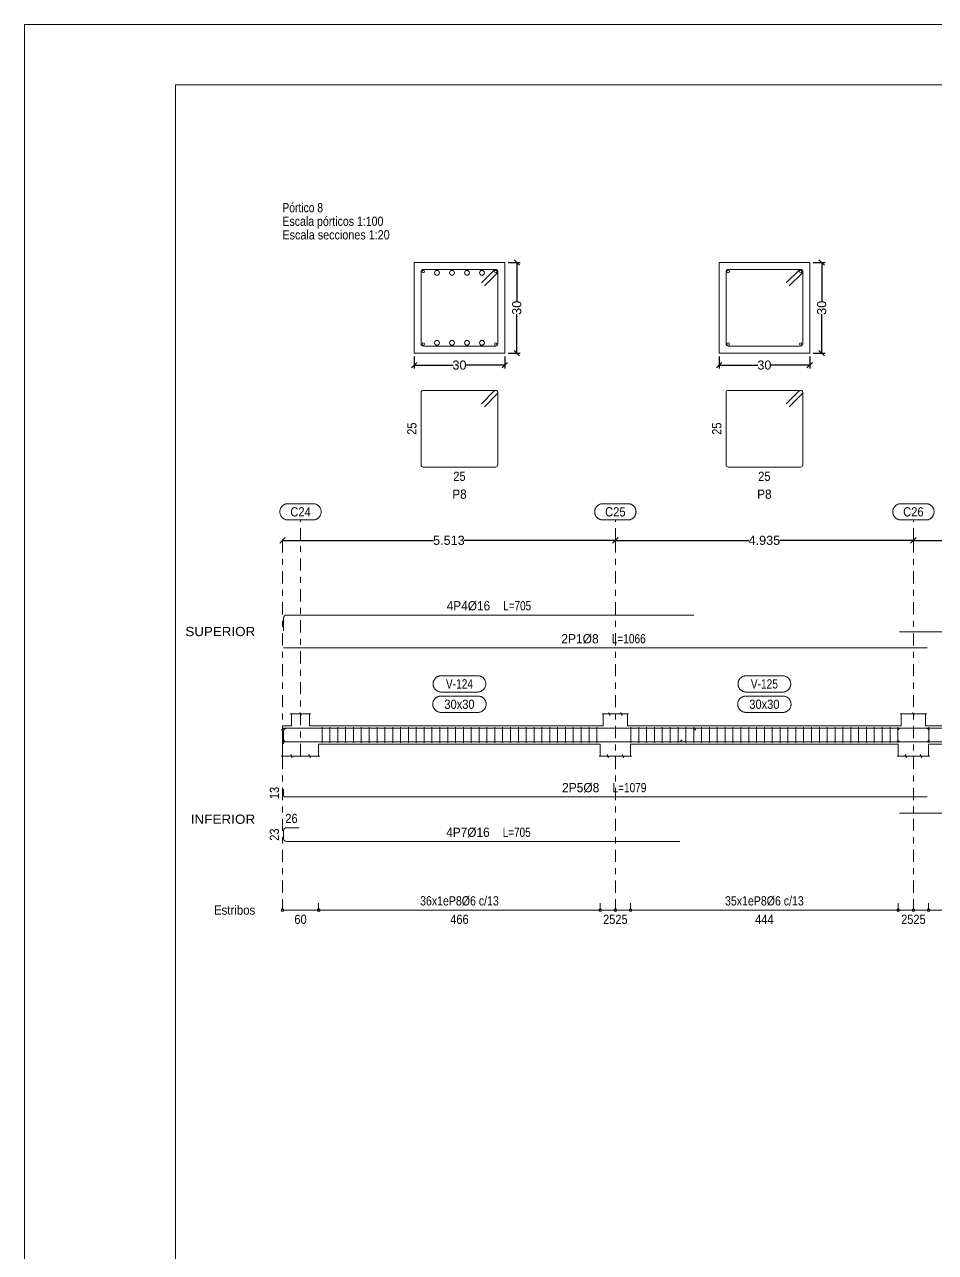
# Model space of a CAD drawing. Header units: millimetres. Extents: x 2 to 158, y -69 to 77.
# Drawn here: x 67.36 to 82.45, y -25.15 to -4.8 of the extents above; entities that cross this region are included whole.
import ezdxf
from ezdxf.enums import TextEntityAlignment as Align

# ---------------------------------------------------------------- set-up
doc = ezdxf.new("R2010")
doc.units = ezdxf.units.MM
doc.linetypes.add('CYPE_RAYAPUNTO', pattern=[0.4125, 0.2025, -0.105, 0, -0.105])
for name, color, linetype, lineweight in [('ALZ_ARM_LONG_ARM_TEXTOS', 3, 'Continuous', 9), ('ALZ_ARM_LONG_TXT_LONG', 3, 'Continuous', 9), ('ALZ_ARM_TRANS_TXT_EST', 3, 'Continuous', 9), ('ALZ_CONT_NUDOS', 122, 'Continuous', 9), ('ALZ_CONT_VIG_HORMIGON', 2, 'Continuous', 9), ('ALZ_COT_COT_ANCLAJES', 3, 'Continuous', 0), ('ALZ_COT_COT_EST', 3, 'Continuous', 0), ('ALZ_COT_COT_LIN_APOYOS', 2, 'CYPE_RAYAPUNTO', 0), ('ALZ_COT_LONGITUD_PROYECTADA', 122, 'Continuous', 0), ('ALZ_COT_TEXTOS_ESTRIBOS', 122, 'Continuous', 0), ('ALZ_REF_COT_LIN_AUX_COTA', 2, 'CYPE_RAYAPUNTO', 9), ('ALZ_REF_POSICIONES_ARMADURAS', 3, 'Continuous', 9), ('ALZ_REF_REF_ESCALA', 3, 'Continuous', 9), ('ALZ_REF_REF_NOMBRE', 3, 'Continuous', 9), ('ALZ_REF_REF_REFERENCIA', 3, 'Continuous', 9), ('ALZ_REF_REFERENCIA_PORTICO', 3, 'Continuous', 9), ('ALZ_REF_TEXTO_REF_NOMBRE', 3, 'Continuous', 9), ('ALZ_REF_TEXTO_REF_REFERENCIA', 3, 'Continuous', 9), ('ARM_LONGITUDINAL_Ø16', 212, 'Continuous', 9), ('ARM_LONGITUDINAL_Ø8', 32, 'Continuous', 9), ('ARM_TRANSVERSAL_Ø6', 151, 'Continuous', 9), ('RECUAD_LIMITES', 2, 'Continuous', 0), ('RECUAD_MARCO', 1, 'Continuous', 20), ('SEC_CONT_VIG_HORMIGON_SECCION', 2, 'Continuous', 9), ('SEC_COTAS_SEC_DIM_VIGA', 122, 'Continuous', 0), ('SEC_COTAS_TEXTOS_DESPIECE_ESTRIBADO', 122, 'Continuous', 0), ('SEC_REF_TXT_POSICIONES_ARM_ESTRIBOS', 1, 'Continuous', 9)]:
    doc.layers.add(name, color=color, linetype=linetype, lineweight=lineweight)
doc.styles.add('CYPETXT_0.225_romans', font='arial.ttf', dxfattribs={"height": 0.15})
doc.styles.add('CYPETXT_romans', font='arial.ttf', dxfattribs={"height": 0.2})
doc.dimstyles.new('cype_oblique', dxfattribs={"dimtxt": 0.18, "dimasz": 0.18, "dimexe": 0.05625, "dimexo": 0.05625, "dimgap": 0, "dimtad": 0, "dimdec": 4, "dimzin": 0, "dimdsep": 46, "dimtxsty": 'CYPETXT_0.225_romans', "dimblk": 'OBLIQUE', "dimtsz": 0.045, "dimcen": 0.09, "dimadec": 0, "dimazin": 0, "dimtfac": 1, "dimtdec": 4, "dimtofl": 0, "dimtmove": 2, "dimatfit": 3, "dimfxl": 1, "dimtolj": 1, "dimtzin": 0, "dimarcsym": 0})

# ---------------------------------------------------------------- blocks, each defined once
blk = doc.blocks.new('*D130')
at = {"layer": 'Defpoints', "color": 0, "transparency": 16777216}
for p in [(73.816, -10.248), (75.316, -10.248), (75.316, -10.447)]:
    blk.add_point(p, dxfattribs=at)
at = {"layer": 'SEC_COTAS_SEC_DIM_VIGA', "color": 0, "lineweight": -2, "transparency": 16777216}
for p, q in [((73.816, -10.304), (73.816, -10.503)), ((75.316, -10.304), (75.316, -10.503)), ((73.771, -10.492), (73.861, -10.402)), ((73.816, -10.447), (74.459, -10.447)), ((75.316, -10.447), (74.673, -10.447)), ((75.271, -10.492), (75.361, -10.402))]:
    blk.add_line(p, q, dxfattribs=at)
at = {"layer": 'SEC_COTAS_SEC_DIM_VIGA', "color": 0, "transparency": 16777216, "insert": (74.566, -10.447), "char_height": 0.15, "attachment_point": 5, "style": 'CYPETXT_0.225_romans'}
blk.add_mtext('\\A1;30', dxfattribs=at)
blk = doc.blocks.new('_OBLIQUE')
at = {"color": 0, "linetype": 'ByBlock', "lineweight": -2}
blk.add_line((-0.5, -0.5), (0.5, 0.5), dxfattribs=at)
blk = doc.blocks.new('*D131')
at = {"layer": 'Defpoints', "color": 0, "transparency": 16777216}
for p in [(75.316, -8.748), (75.515, -8.748), (75.316, -10.248)]:
    blk.add_point(p, dxfattribs=at)
at = {"layer": 'SEC_COTAS_SEC_DIM_VIGA', "color": 0, "lineweight": -2, "transparency": 16777216}
for p, q in [((75.372, -8.748), (75.572, -8.748)), ((75.56, -8.793), (75.47, -8.703)), ((75.515, -8.748), (75.515, -9.39)), ((75.515, -10.248), (75.515, -9.605)), ((75.372, -10.248), (75.572, -10.248)), ((75.56, -10.293), (75.47, -10.203))]:
    blk.add_line(p, q, dxfattribs=at)
at = {"layer": 'SEC_COTAS_SEC_DIM_VIGA', "color": 0, "transparency": 16777216, "insert": (75.515, -9.498), "char_height": 0.15, "attachment_point": 5, "rotation": 90, "style": 'CYPETXT_0.225_romans'}
blk.add_mtext('\\A1;30', dxfattribs=at)
blk = doc.blocks.new('*D132')
at = {"layer": 'Defpoints', "color": 0, "transparency": 16777216}
for p in [(78.865, -10.248), (80.365, -10.248), (80.365, -10.447)]:
    blk.add_point(p, dxfattribs=at)
at = {"layer": 'SEC_COTAS_SEC_DIM_VIGA', "color": 0, "lineweight": -2, "transparency": 16777216}
for p, q in [((78.865, -10.304), (78.865, -10.503)), ((80.365, -10.304), (80.365, -10.503)), ((78.82, -10.492), (78.91, -10.402)), ((78.865, -10.447), (79.508, -10.447)), ((80.365, -10.447), (79.722, -10.447)), ((80.32, -10.492), (80.41, -10.402))]:
    blk.add_line(p, q, dxfattribs=at)
at = {"layer": 'SEC_COTAS_SEC_DIM_VIGA', "color": 0, "transparency": 16777216, "insert": (79.615, -10.447), "char_height": 0.15, "attachment_point": 5, "style": 'CYPETXT_0.225_romans'}
blk.add_mtext('\\A1;30', dxfattribs=at)
blk = doc.blocks.new('*D133')
at = {"layer": 'Defpoints', "color": 0, "transparency": 16777216}
for p in [(80.365, -8.748), (80.564, -8.748), (80.365, -10.248)]:
    blk.add_point(p, dxfattribs=at)
at = {"layer": 'SEC_COTAS_SEC_DIM_VIGA', "color": 0, "lineweight": -2, "transparency": 16777216}
for p, q in [((80.421, -8.748), (80.621, -8.748)), ((80.609, -8.793), (80.519, -8.703)), ((80.564, -8.748), (80.564, -9.39)), ((80.564, -10.248), (80.564, -9.605)), ((80.421, -10.248), (80.621, -10.248)), ((80.609, -10.293), (80.519, -10.203))]:
    blk.add_line(p, q, dxfattribs=at)
at = {"layer": 'SEC_COTAS_SEC_DIM_VIGA', "color": 0, "transparency": 16777216, "insert": (80.564, -9.498), "char_height": 0.15, "attachment_point": 5, "rotation": 90, "style": 'CYPETXT_0.225_romans'}
blk.add_mtext('\\A1;30', dxfattribs=at)
blk = doc.blocks.new('*D146')
at = {"layer": 'ALZ_COT_LONGITUD_PROYECTADA', "color": 0, "lineweight": -2, "transparency": 16777216}
for p, q in [((71.589, -13.396), (71.679, -13.306)), ((71.634, -13.351), (74.138, -13.351)), ((77.147, -13.351), (74.644, -13.351)), ((77.102, -13.396), (77.192, -13.306))]:
    blk.add_line(p, q, dxfattribs=at)
at = {"layer": 'Defpoints', "color": 0, "transparency": 16777216}
for p in [(71.634, -13.351), (71.634, -13.351), (77.147, -13.351)]:
    blk.add_point(p, dxfattribs=at)
at = {"layer": 'ALZ_COT_LONGITUD_PROYECTADA', "color": 0, "transparency": 16777216, "insert": (74.391, -13.351), "char_height": 0.15, "attachment_point": 5, "style": 'CYPETXT_0.225_romans'}
blk.add_mtext('\\A1;5.513', dxfattribs=at)
blk = doc.blocks.new('*D147')
at = {"layer": 'ALZ_COT_LONGITUD_PROYECTADA', "color": 0, "lineweight": -2, "transparency": 16777216}
for p, q in [((77.102, -13.396), (77.192, -13.306)), ((77.147, -13.351), (79.358, -13.351)), ((82.082, -13.351), (79.872, -13.351)), ((82.037, -13.396), (82.127, -13.306))]:
    blk.add_line(p, q, dxfattribs=at)
at = {"layer": 'Defpoints', "color": 0, "transparency": 16777216}
for p in [(77.147, -13.351), (77.147, -13.351), (82.082, -13.351)]:
    blk.add_point(p, dxfattribs=at)
at = {"layer": 'ALZ_COT_LONGITUD_PROYECTADA', "color": 0, "transparency": 16777216, "insert": (79.615, -13.351), "char_height": 0.15, "attachment_point": 5, "style": 'CYPETXT_0.225_romans'}
blk.add_mtext('\\A1;4.935', dxfattribs=at)
blk = doc.blocks.new('*D148')
at = {"layer": 'ALZ_COT_LONGITUD_PROYECTADA', "color": 0, "lineweight": -2, "transparency": 16777216}
for p, q in [((82.037, -13.396), (82.127, -13.306)), ((82.082, -13.351), (84.293, -13.351)), ((87.017, -13.351), (84.807, -13.351)), ((86.972, -13.396), (87.062, -13.306))]:
    blk.add_line(p, q, dxfattribs=at)
at = {"layer": 'Defpoints', "color": 0, "transparency": 16777216}
for p in [(82.082, -13.351), (82.082, -13.351), (87.017, -13.351)]:
    blk.add_point(p, dxfattribs=at)
at = {"layer": 'ALZ_COT_LONGITUD_PROYECTADA', "color": 0, "transparency": 16777216, "insert": (84.55, -13.351), "char_height": 0.15, "attachment_point": 5, "style": 'CYPETXT_0.225_romans'}
blk.add_mtext('\\A1;4.935', dxfattribs=at)

msp = doc.modelspace()

# ---------------------------------------------------------------- linework, layer by layer
at = {"layer": 'ALZ_CONT_NUDOS'}
for p, q in [((71.78444, -16.42611), (71.78444, -16.22611)), ((72.08444, -16.42611), (72.08444, -16.22611)), ((76.94748, -16.42611), (76.94748, -16.22611)), ((77.34748, -16.42611), (77.34748, -16.22611)), ((81.88248, -16.42611), (81.88248, -16.22611)), ((82.28248, -16.42611), (82.28248, -16.22611)), ((71.63444, -16.42611), (71.78444, -16.42611)), ((72.23444, -16.42611), (72.08444, -16.42611)), ((76.89748, -16.42611), (76.94748, -16.42611)), ((77.39748, -16.42611), (77.34748, -16.42611)), ((81.83248, -16.42611), (81.88248, -16.42611)), ((82.33248, -16.42611), (82.28248, -16.42611)), ((71.63444, -16.72611), (71.63444, -16.92611)), ((72.23444, -16.72611), (72.23444, -16.92611)), ((76.89748, -16.72611), (76.89748, -16.92611)), ((77.39748, -16.72611), (77.39748, -16.92611)), ((81.83248, -16.72611), (81.83248, -16.92611)), ((82.33248, -16.72611), (82.33248, -16.92611))]:
    msp.add_line(p, q, dxfattribs=at)
for points in [[(71.76444, -16.22611), (71.91944, -16.22611), (71.92694, -16.20111), (71.94194, -16.25111), (71.94944, -16.22611), (72.10444, -16.22611)], [(76.92748, -16.22611), (77.03248, -16.22611), (77.03998, -16.20111), (77.05498, -16.25111), (77.06248, -16.22611), (77.16748, -16.22611)], [(77.12748, -16.22611), (77.23248, -16.22611), (77.23998, -16.20111), (77.25498, -16.25111), (77.26248, -16.22611), (77.36748, -16.22611)], [(81.86248, -16.22611), (82.06748, -16.22611), (82.07498, -16.20111), (82.08998, -16.25111), (82.09748, -16.22611), (82.30248, -16.22611)], [(71.63444, -16.42611), (71.63444, -16.72611)], [(71.61444, -16.92611), (71.76944, -16.92611), (71.77694, -16.90111), (71.79194, -16.95111), (71.79944, -16.92611), (71.95444, -16.92611)], [(71.91444, -16.92611), (72.06944, -16.92611), (72.07694, -16.90111), (72.09194, -16.95111), (72.09944, -16.92611), (72.25444, -16.92611)], [(76.87748, -16.92611), (77.00748, -16.92611), (77.01498, -16.90111), (77.02998, -16.95111), (77.03748, -16.92611), (77.16748, -16.92611)], [(77.12748, -16.92611), (77.25748, -16.92611), (77.26498, -16.90111), (77.27998, -16.95111), (77.28748, -16.92611), (77.41748, -16.92611)], [(81.81248, -16.92611), (81.94248, -16.92611), (81.94998, -16.90111), (81.96498, -16.95111), (81.97248, -16.92611), (82.10248, -16.92611)], [(82.06248, -16.92611), (82.19248, -16.92611), (82.19998, -16.90111), (82.21498, -16.95111), (82.22248, -16.92611), (82.35248, -16.92611)]]:
    msp.add_lwpolyline(points, dxfattribs=at)
at = {"layer": 'ALZ_CONT_VIG_HORMIGON'}
for p, q in [((72.23444, -16.42611), (76.89748, -16.42611)), ((77.39748, -16.42611), (81.83248, -16.42611)), ((82.33248, -16.42611), (86.76748, -16.42611)), ((72.23444, -16.72611), (76.89748, -16.72611)), ((77.39748, -16.72611), (81.83248, -16.72611)), ((82.33248, -16.72611), (86.76748, -16.72611))]:
    msp.add_line(p, q, dxfattribs=at)
at = {"layer": 'ALZ_COT_COT_EST'}
for p, q in [((71.63444, -19.47642), (71.63444, -19.36392)), ((72.23444, -19.47642), (72.23444, -19.36392)), ((76.89748, -19.47642), (76.89748, -19.36392)), ((77.14748, -19.47642), (77.14748, -19.36392)), ((77.39748, -19.47642), (77.39748, -19.36392)), ((81.83248, -19.47642), (81.83248, -19.36392)), ((82.08248, -19.47642), (82.08248, -19.36392)), ((82.33248, -19.47642), (82.33248, -19.36392))]:
    msp.add_line(p, q, dxfattribs=at)
for points in [[(71.63444, -19.47642), (72.23444, -19.47642), (72.23444, -19.36392)], [(72.23444, -19.47642), (76.89748, -19.47642), (76.89748, -19.36392)], [(76.89748, -19.47642), (77.14748, -19.47642), (77.14748, -19.36392)], [(77.14748, -19.47642), (77.39748, -19.47642), (77.39748, -19.36392)], [(77.39748, -19.47642), (81.83248, -19.47642), (81.83248, -19.36392)], [(81.83248, -19.47642), (82.08248, -19.47642), (82.08248, -19.36392)], [(82.08248, -19.47642), (82.33248, -19.47642), (82.33248, -19.36392)], [(82.33248, -19.47642), (86.76748, -19.47642), (86.76748, -19.36392)]]:
    msp.add_lwpolyline(points, dxfattribs=at)
for centre in [(71.63444, -19.47642), (72.23444, -19.47642), (72.23444, -19.47642), (76.89748, -19.47642), (76.89748, -19.47642), (77.14748, -19.47642), (77.14748, -19.47642), (77.39748, -19.47642), (77.39748, -19.47642), (81.83248, -19.47642), (81.83248, -19.47642), (82.08248, -19.47642), (82.08248, -19.47642), (82.33248, -19.47642), (82.33248, -19.47642)]:
    msp.add_circle(centre, 0.0225, dxfattribs=at)
at = {"layer": 'ALZ_COT_COT_LIN_APOYOS'}
for p, q in [((71.63444, -13.35053), (71.63444, -19.47642)), ((77.14748, -13.35053), (77.14748, -19.47642)), ((82.08248, -13.35053), (82.08248, -19.47642))]:
    msp.add_line(p, q, dxfattribs=at)
at = {"layer": 'ALZ_REF_COT_LIN_AUX_COTA'}
for p, q in [((71.93444, -13.35053), (71.93444, -13.01303)), ((77.14748, -13.35053), (77.14748, -13.01303)), ((82.08248, -13.35053), (82.08248, -13.01303)), ((71.93444, -16.92611), (71.93444, -13.35053))]:
    msp.add_line(p, q, dxfattribs=at)
at = {"layer": 'ALZ_REF_REF_NOMBRE'}
for points in [[(74.86746, -15.59361), (74.87648, -15.59391), (74.88545, -15.59481), (74.89435, -15.59631), (74.90313, -15.5984), (74.91174, -15.60108), (74.92016, -15.60432), (74.92835, -15.60812), (74.93626, -15.61245), (74.94386, -15.61731), (74.95113, -15.62266), (74.95802, -15.62848), (74.9645, -15.63476), (74.97055, -15.64145), (74.97614, -15.64853), (74.98125, -15.65597), (74.98585, -15.66373), (74.98992, -15.67178), (74.99344, -15.68009), (74.9964, -15.68861), (74.99878, -15.69731), (75.00058, -15.70615), (75.00178, -15.71509), (75.00238, -15.7241), (75.00238, -15.73312), (75.00178, -15.74212), (75.00058, -15.75106), (74.99878, -15.7599), (74.9964, -15.7686), (74.99344, -15.77713), (74.98992, -15.78543), (74.98585, -15.79349), (74.98125, -15.80125), (74.97614, -15.80869), (74.97055, -15.81577), (74.9645, -15.82246), (74.95802, -15.82873), (74.95113, -15.83456), (74.94386, -15.83991), (74.93626, -15.84476), (74.92835, -15.8491), (74.92016, -15.8529), (74.91174, -15.85614), (74.90313, -15.85881), (74.89435, -15.8609), (74.88545, -15.8624), (74.87648, -15.86331), (74.86746, -15.86361), (74.26446, -15.86361), (74.25544, -15.86331), (74.24647, -15.8624), (74.23757, -15.8609), (74.22879, -15.85881), (74.22018, -15.85614), (74.21176, -15.8529), (74.20357, -15.8491), (74.19566, -15.84476), (74.18806, -15.83991), (74.18079, -15.83456), (74.1739, -15.82873), (74.16742, -15.82246), (74.16137, -15.81577), (74.15578, -15.80869), (74.15067, -15.80125), (74.14607, -15.79349), (74.142, -15.78543), (74.13848, -15.77713), (74.13552, -15.7686), (74.13314, -15.7599), (74.13134, -15.75106), (74.13014, -15.74212), (74.12954, -15.73312), (74.12954, -15.7241), (74.13014, -15.71509), (74.13134, -15.70615), (74.13314, -15.69731), (74.13552, -15.68861), (74.13848, -15.68009), (74.142, -15.67178), (74.14607, -15.66373), (74.15067, -15.65597), (74.15578, -15.64853), (74.16137, -15.64145), (74.16742, -15.63476), (74.1739, -15.62848), (74.18079, -15.62266), (74.18806, -15.61731), (74.19566, -15.61245), (74.20357, -15.60812), (74.21176, -15.60432), (74.22018, -15.60108), (74.22879, -15.5984), (74.23757, -15.59631), (74.24647, -15.59481), (74.25544, -15.59391), (74.26446, -15.59361), (74.86746, -15.59361)], [(79.91648, -15.59361), (79.9255, -15.59391), (79.93447, -15.59481), (79.94337, -15.59631), (79.95215, -15.5984), (79.96076, -15.60108), (79.96918, -15.60432), (79.97737, -15.60812), (79.98528, -15.61245), (79.99288, -15.61731), (80.00014, -15.62266), (80.00703, -15.62848), (80.01352, -15.63476), (80.01957, -15.64145), (80.02516, -15.64853), (80.03027, -15.65597), (80.03487, -15.66373), (80.03894, -15.67178), (80.04246, -15.68009), (80.04542, -15.68861), (80.0478, -15.69731), (80.0496, -15.70615), (80.0508, -15.71509), (80.0514, -15.7241), (80.0514, -15.73312), (80.0508, -15.74212), (80.0496, -15.75106), (80.0478, -15.7599), (80.04542, -15.7686), (80.04246, -15.77713), (80.03894, -15.78543), (80.03487, -15.79349), (80.03027, -15.80125), (80.02516, -15.80869), (80.01957, -15.81577), (80.01352, -15.82246), (80.00703, -15.82873), (80.00014, -15.83456), (79.99288, -15.83991), (79.98528, -15.84476), (79.97737, -15.8491), (79.96918, -15.8529), (79.96076, -15.85614), (79.95215, -15.85881), (79.94337, -15.8609), (79.93447, -15.8624), (79.9255, -15.86331), (79.91648, -15.86361), (79.31348, -15.86361), (79.30446, -15.86331), (79.29548, -15.8624), (79.28659, -15.8609), (79.27781, -15.85881), (79.2692, -15.85614), (79.26078, -15.8529), (79.25259, -15.8491), (79.24468, -15.84476), (79.23708, -15.83991), (79.22981, -15.83456), (79.22292, -15.82873), (79.21644, -15.82246), (79.21039, -15.81577), (79.20479, -15.80869), (79.19969, -15.80125), (79.19509, -15.79349), (79.19102, -15.78543), (79.1875, -15.77713), (79.18454, -15.7686), (79.18216, -15.7599), (79.18036, -15.75106), (79.17916, -15.74212), (79.17855, -15.73312), (79.17855, -15.7241), (79.17916, -15.71509), (79.18036, -15.70615), (79.18216, -15.69731), (79.18454, -15.68861), (79.1875, -15.68009), (79.19102, -15.67178), (79.19509, -15.66373), (79.19969, -15.65597), (79.20479, -15.64853), (79.21039, -15.64145), (79.21644, -15.63476), (79.22292, -15.62848), (79.22981, -15.62266), (79.23708, -15.61731), (79.24468, -15.61245), (79.25259, -15.60812), (79.26078, -15.60432), (79.2692, -15.60108), (79.27781, -15.5984), (79.28659, -15.59631), (79.29548, -15.59481), (79.30446, -15.59391), (79.31348, -15.59361), (79.91648, -15.59361)], [(74.87308, -15.93111), (74.8821, -15.93141), (74.89108, -15.93231), (74.89998, -15.93381), (74.90875, -15.9359), (74.91737, -15.93858), (74.92579, -15.94182), (74.93397, -15.94562), (74.94188, -15.94995), (74.94949, -15.95481), (74.95675, -15.96016), (74.96364, -15.96598), (74.97013, -15.97226), (74.97618, -15.97895), (74.98177, -15.98603), (74.98688, -15.99347), (74.99147, -16.00123), (74.99554, -16.00928), (74.99906, -16.01759), (75.00202, -16.02611), (75.00441, -16.03481), (75.0062, -16.04365), (75.00741, -16.05259), (75.00801, -16.0616), (75.00801, -16.07062), (75.00741, -16.07962), (75.0062, -16.08856), (75.00441, -16.0974), (75.00202, -16.1061), (74.99906, -16.11463), (74.99554, -16.12293), (74.99147, -16.13099), (74.98688, -16.13875), (74.98177, -16.14619), (74.97618, -16.15327), (74.97013, -16.15996), (74.96364, -16.16623), (74.95675, -16.17206), (74.94949, -16.17741), (74.94188, -16.18226), (74.93397, -16.1866), (74.92579, -16.1904), (74.91737, -16.19364), (74.90875, -16.19631), (74.89998, -16.1984), (74.89108, -16.1999), (74.8821, -16.20081), (74.87308, -16.20111), (74.25883, -16.20111), (74.24982, -16.20081), (74.24084, -16.1999), (74.23194, -16.1984), (74.22317, -16.19631), (74.21455, -16.19364), (74.20613, -16.1904), (74.19795, -16.1866), (74.19004, -16.18226), (74.18243, -16.17741), (74.17517, -16.17206), (74.16828, -16.16623), (74.16179, -16.15996), (74.15574, -16.15327), (74.15015, -16.14619), (74.14504, -16.13875), (74.14045, -16.13099), (74.13638, -16.12293), (74.13286, -16.11463), (74.1299, -16.1061), (74.12751, -16.0974), (74.12572, -16.08856), (74.12451, -16.07962), (74.12391, -16.07062), (74.12391, -16.0616), (74.12451, -16.05259), (74.12572, -16.04365), (74.12751, -16.03481), (74.1299, -16.02611), (74.13286, -16.01759), (74.13638, -16.00928), (74.14045, -16.00123), (74.14504, -15.99347), (74.15015, -15.98603), (74.15574, -15.97895), (74.16179, -15.97226), (74.16828, -15.96598), (74.17517, -15.96016), (74.18243, -15.95481), (74.19004, -15.94995), (74.19795, -15.94562), (74.20613, -15.94182), (74.21455, -15.93858), (74.22317, -15.9359), (74.23194, -15.93381), (74.24084, -15.93231), (74.24982, -15.93141), (74.25883, -15.93111), (74.87308, -15.93111)], [(79.9221, -15.93111), (79.93112, -15.93141), (79.9401, -15.93231), (79.94899, -15.93381), (79.95777, -15.9359), (79.96639, -15.93858), (79.97481, -15.94182), (79.98299, -15.94562), (79.9909, -15.94995), (79.99851, -15.95481), (80.00577, -15.96016), (80.01266, -15.96598), (80.01914, -15.97226), (80.0252, -15.97895), (80.03079, -15.98603), (80.03589, -15.99347), (80.04049, -16.00123), (80.04456, -16.00928), (80.04808, -16.01759), (80.05104, -16.02611), (80.05343, -16.03481), (80.05522, -16.04365), (80.05643, -16.05259), (80.05703, -16.0616), (80.05703, -16.07062), (80.05643, -16.07962), (80.05522, -16.08856), (80.05343, -16.0974), (80.05104, -16.1061), (80.04808, -16.11463), (80.04456, -16.12293), (80.04049, -16.13099), (80.03589, -16.13875), (80.03079, -16.14619), (80.0252, -16.15327), (80.01914, -16.15996), (80.01266, -16.16623), (80.00577, -16.17206), (79.99851, -16.17741), (79.9909, -16.18226), (79.98299, -16.1866), (79.97481, -16.1904), (79.96639, -16.19364), (79.95777, -16.19631), (79.94899, -16.1984), (79.9401, -16.1999), (79.93112, -16.20081), (79.9221, -16.20111), (79.30785, -16.20111), (79.29884, -16.20081), (79.28986, -16.1999), (79.28096, -16.1984), (79.27219, -16.19631), (79.26357, -16.19364), (79.25515, -16.1904), (79.24697, -16.1866), (79.23906, -16.18226), (79.23145, -16.17741), (79.22419, -16.17206), (79.2173, -16.16623), (79.21081, -16.15996), (79.20476, -16.15327), (79.19917, -16.14619), (79.19406, -16.13875), (79.18947, -16.13099), (79.1854, -16.12293), (79.18187, -16.11463), (79.17891, -16.1061), (79.17653, -16.0974), (79.17473, -16.08856), (79.17353, -16.07962), (79.17293, -16.07062), (79.17293, -16.0616), (79.17353, -16.05259), (79.17473, -16.04365), (79.17653, -16.03481), (79.17891, -16.02611), (79.18187, -16.01759), (79.1854, -16.00928), (79.18947, -16.00123), (79.19406, -15.99347), (79.19917, -15.98603), (79.20476, -15.97895), (79.21081, -15.97226), (79.2173, -15.96598), (79.22419, -15.96016), (79.23145, -15.95481), (79.23906, -15.94995), (79.24697, -15.94562), (79.25515, -15.94182), (79.26357, -15.93858), (79.27219, -15.9359), (79.28096, -15.93381), (79.28986, -15.93231), (79.29884, -15.93141), (79.30785, -15.93111), (79.9221, -15.93111)]]:
    msp.add_lwpolyline(points, close=True, dxfattribs=at)
at = {"layer": 'ALZ_REF_REF_REFERENCIA'}
for points in [[(72.14144, -12.74303), (72.15046, -12.74333), (72.15943, -12.74424), (72.16833, -12.74574), (72.17711, -12.74783), (72.18572, -12.7505), (72.19414, -12.75374), (72.20233, -12.75754), (72.21024, -12.76188), (72.21784, -12.76673), (72.22511, -12.77208), (72.232, -12.77791), (72.23848, -12.78418), (72.24453, -12.79087), (72.25013, -12.79795), (72.25523, -12.80539), (72.25983, -12.81315), (72.2639, -12.8212), (72.26742, -12.82951), (72.27038, -12.83803), (72.27276, -12.84674), (72.27456, -12.85558), (72.27576, -12.86452), (72.27637, -12.87352), (72.27637, -12.88254), (72.27576, -12.89154), (72.27456, -12.90049), (72.27276, -12.90933), (72.27038, -12.91803), (72.26742, -12.92655), (72.2639, -12.93486), (72.25983, -12.94291), (72.25523, -12.95067), (72.25013, -12.95811), (72.24453, -12.96519), (72.23848, -12.97188), (72.232, -12.97815), (72.22511, -12.98398), (72.21784, -12.98933), (72.21024, -12.99419), (72.20233, -12.99852), (72.19414, -13.00232), (72.18572, -13.00556), (72.17711, -13.00823), (72.16833, -13.01033), (72.15943, -13.01183), (72.15046, -13.01273), (72.14144, -13.01303), (71.72744, -13.01303), (71.71842, -13.01273), (71.70945, -13.01183), (71.70055, -13.01033), (71.69177, -13.00823), (71.68316, -13.00556), (71.67474, -13.00232), (71.66655, -12.99852), (71.65864, -12.99419), (71.65104, -12.98933), (71.64377, -12.98398), (71.63689, -12.97815), (71.6304, -12.97188), (71.62435, -12.96519), (71.61876, -12.95811), (71.61365, -12.95067), (71.60905, -12.94291), (71.60498, -12.93486), (71.60146, -12.92655), (71.5985, -12.91803), (71.59612, -12.90933), (71.59432, -12.90049), (71.59312, -12.89154), (71.59252, -12.88254), (71.59252, -12.87352), (71.59312, -12.86452), (71.59432, -12.85558), (71.59612, -12.84674), (71.5985, -12.83803), (71.60146, -12.82951), (71.60498, -12.8212), (71.60905, -12.81315), (71.61365, -12.80539), (71.61876, -12.79795), (71.62435, -12.79087), (71.6304, -12.78418), (71.63689, -12.77791), (71.64377, -12.77208), (71.65104, -12.76673), (71.65864, -12.76188), (71.66655, -12.75754), (71.67474, -12.75374), (71.68316, -12.7505), (71.69177, -12.74783), (71.70055, -12.74574), (71.70945, -12.74424), (71.71842, -12.74333), (71.72744, -12.74303), (72.14144, -12.74303)], [(77.35448, -12.74303), (77.3635, -12.74333), (77.37247, -12.74424), (77.38137, -12.74574), (77.39015, -12.74783), (77.39876, -12.7505), (77.40718, -12.75374), (77.41537, -12.75754), (77.42328, -12.76188), (77.43088, -12.76673), (77.43814, -12.77208), (77.44503, -12.77791), (77.45152, -12.78418), (77.45757, -12.79087), (77.46316, -12.79795), (77.46827, -12.80539), (77.47287, -12.81315), (77.47694, -12.8212), (77.48046, -12.82951), (77.48342, -12.83803), (77.4858, -12.84674), (77.4876, -12.85558), (77.4888, -12.86452), (77.4894, -12.87352), (77.4894, -12.88254), (77.4888, -12.89154), (77.4876, -12.90049), (77.4858, -12.90933), (77.48342, -12.91803), (77.48046, -12.92655), (77.47694, -12.93486), (77.47287, -12.94291), (77.46827, -12.95067), (77.46316, -12.95811), (77.45757, -12.96519), (77.45152, -12.97188), (77.44503, -12.97815), (77.43814, -12.98398), (77.43088, -12.98933), (77.42328, -12.99419), (77.41537, -12.99852), (77.40718, -13.00232), (77.39876, -13.00556), (77.39015, -13.00823), (77.38137, -13.01033), (77.37247, -13.01183), (77.3635, -13.01273), (77.35448, -13.01303), (76.94048, -13.01303), (76.93146, -13.01273), (76.92248, -13.01183), (76.91359, -13.01033), (76.90481, -13.00823), (76.8962, -13.00556), (76.88778, -13.00232), (76.87959, -12.99852), (76.87168, -12.99419), (76.86408, -12.98933), (76.85681, -12.98398), (76.84992, -12.97815), (76.84344, -12.97188), (76.83739, -12.96519), (76.83179, -12.95811), (76.82669, -12.95067), (76.82209, -12.94291), (76.81802, -12.93486), (76.8145, -12.92655), (76.81154, -12.91803), (76.80916, -12.90933), (76.80736, -12.90049), (76.80616, -12.89154), (76.80555, -12.88254), (76.80555, -12.87352), (76.80616, -12.86452), (76.80736, -12.85558), (76.80916, -12.84674), (76.81154, -12.83803), (76.8145, -12.82951), (76.81802, -12.8212), (76.82209, -12.81315), (76.82669, -12.80539), (76.83179, -12.79795), (76.83739, -12.79087), (76.84344, -12.78418), (76.84992, -12.77791), (76.85681, -12.77208), (76.86408, -12.76673), (76.87168, -12.76188), (76.87959, -12.75754), (76.88778, -12.75374), (76.8962, -12.7505), (76.90481, -12.74783), (76.91359, -12.74574), (76.92248, -12.74424), (76.93146, -12.74333), (76.94048, -12.74303), (77.35448, -12.74303)], [(82.28948, -12.74303), (82.2985, -12.74333), (82.30747, -12.74424), (82.31637, -12.74574), (82.32515, -12.74783), (82.33376, -12.7505), (82.34218, -12.75374), (82.35037, -12.75754), (82.35828, -12.76188), (82.36588, -12.76673), (82.37314, -12.77208), (82.38003, -12.77791), (82.38652, -12.78418), (82.39257, -12.79087), (82.39816, -12.79795), (82.40327, -12.80539), (82.40787, -12.81315), (82.41194, -12.8212), (82.41546, -12.82951), (82.41842, -12.83803), (82.4208, -12.84674), (82.4226, -12.85558), (82.4238, -12.86452), (82.4244, -12.87352), (82.4244, -12.88254), (82.4238, -12.89154), (82.4226, -12.90049), (82.4208, -12.90933), (82.41842, -12.91803), (82.41546, -12.92655), (82.41194, -12.93486), (82.40787, -12.94291), (82.40327, -12.95067), (82.39816, -12.95811), (82.39257, -12.96519), (82.38652, -12.97188), (82.38003, -12.97815), (82.37314, -12.98398), (82.36588, -12.98933), (82.35828, -12.99419), (82.35037, -12.99852), (82.34218, -13.00232), (82.33376, -13.00556), (82.32515, -13.00823), (82.31637, -13.01033), (82.30747, -13.01183), (82.2985, -13.01273), (82.28948, -13.01303), (81.87548, -13.01303), (81.86646, -13.01273), (81.85748, -13.01183), (81.84859, -13.01033), (81.83981, -13.00823), (81.8312, -13.00556), (81.82278, -13.00232), (81.81459, -12.99852), (81.80668, -12.99419), (81.79908, -12.98933), (81.79181, -12.98398), (81.78492, -12.97815), (81.77844, -12.97188), (81.77239, -12.96519), (81.76679, -12.95811), (81.76169, -12.95067), (81.75709, -12.94291), (81.75302, -12.93486), (81.7495, -12.92655), (81.74654, -12.91803), (81.74416, -12.90933), (81.74236, -12.90049), (81.74116, -12.89154), (81.74055, -12.88254), (81.74055, -12.87352), (81.74116, -12.86452), (81.74236, -12.85558), (81.74416, -12.84674), (81.74654, -12.83803), (81.7495, -12.82951), (81.75302, -12.8212), (81.75709, -12.81315), (81.76169, -12.80539), (81.76679, -12.79795), (81.77239, -12.79087), (81.77844, -12.78418), (81.78492, -12.77791), (81.79181, -12.77208), (81.79908, -12.76673), (81.80668, -12.76188), (81.81459, -12.75754), (81.82278, -12.75374), (81.8312, -12.7505), (81.83981, -12.74783), (81.84859, -12.74574), (81.85748, -12.74424), (81.86646, -12.74333), (81.87548, -12.74303), (82.28948, -12.74303)]]:
    msp.add_lwpolyline(points, close=True, dxfattribs=at)
at = {"layer": 'ARM_LONGITUDINAL_Ø16'}
for p, q in [((78.44444, -16.46211), (78.48112, -16.49608)), ((78.21644, -16.69011), (78.25305, -16.65605))]:
    msp.add_line(p, q, dxfattribs=at)
for points in [[(71.65444, -14.84803), (71.65444, -14.63603), (71.65809, -14.61766), (71.6685, -14.60209), (71.68407, -14.59168), (71.70244, -14.58803), (78.44444, -14.58803)], [(71.65444, -16.72211), (71.65444, -16.51011), (71.65809, -16.49174), (71.6685, -16.47617), (71.68407, -16.46576), (71.70244, -16.46211), (78.44444, -16.46211)], [(71.91444, -16.46211), (71.70244, -16.46211), (71.68407, -16.46576), (71.6685, -16.47617), (71.65809, -16.49174), (71.65444, -16.51011), (71.65444, -16.64211), (71.65809, -16.66048), (71.6685, -16.67605), (71.68407, -16.68645), (71.70244, -16.69011), (78.21644, -16.69011)], [(71.91444, -18.11209), (71.70244, -18.11209), (71.68407, -18.11574), (71.6685, -18.12615), (71.65809, -18.14172), (71.65444, -18.16009), (71.65444, -18.29209), (71.65809, -18.31046), (71.6685, -18.32603), (71.68407, -18.33643), (71.70244, -18.34009), (78.21644, -18.34009)]]:
    msp.add_lwpolyline(points, dxfattribs=at)
for centre in [(74.19396, -8.91753), (74.44196, -8.91753), (74.68996, -8.91753), (74.93796, -8.91753), (74.19396, -10.07753), (74.44196, -10.07753), (74.68996, -10.07753), (74.93796, -10.07753)]:
    msp.add_circle(centre, 0.04, dxfattribs=at)
at = {"layer": 'ARM_LONGITUDINAL_Ø8'}
for p, q in [((71.65444, -16.46211), (71.61909, -16.49746)), ((81.85248, -16.46211), (81.81712, -16.49746)), ((82.31248, -16.46211), (82.34783, -16.49746)), ((81.85248, -16.69011), (81.81712, -16.65475)), ((82.31248, -16.69011), (82.34826, -16.65519))]:
    msp.add_line(p, q, dxfattribs=at)
for points in [[(81.85248, -14.8669), (92.18248, -14.8669)], [(71.65444, -15.13361), (82.31248, -15.13361)], [(71.65444, -16.46211), (82.31248, -16.46211)], [(81.85248, -16.46211), (92.18248, -16.46211)], [(71.65444, -16.56011), (71.65444, -16.66611), (71.65627, -16.67529), (71.66147, -16.68308), (71.66926, -16.68828), (71.67844, -16.69011), (82.31248, -16.69011)], [(81.85248, -16.69011), (92.18248, -16.69011)], [(71.65444, -17.47111), (71.65444, -17.57711), (71.65627, -17.58629), (71.66147, -17.59408), (71.66926, -17.59928), (71.67844, -17.60111), (82.31248, -17.60111)], [(81.85248, -17.86863), (92.18248, -17.86863)]]:
    msp.add_lwpolyline(points, dxfattribs=at)
for centre in [(73.96596, -8.89753), (75.16596, -8.89753), (79.01498, -8.89753), (80.21498, -8.89753), (73.96596, -10.09753), (75.16596, -10.09753), (79.01498, -10.09753), (80.21498, -10.09753)]:
    msp.add_circle(centre, 0.02, dxfattribs=at)
at = {"layer": 'ARM_TRANSVERSAL_Ø6'}
for p, q in [((72.29096, -16.44611), (72.29096, -16.70611)), ((72.42096, -16.44611), (72.42096, -16.70611)), ((72.55096, -16.44611), (72.55096, -16.70611)), ((72.68096, -16.44611), (72.68096, -16.70611)), ((72.81096, -16.44611), (72.81096, -16.70611)), ((72.94096, -16.44611), (72.94096, -16.70611)), ((73.07096, -16.44611), (73.07096, -16.70611)), ((73.20096, -16.44611), (73.20096, -16.70611)), ((73.33096, -16.44611), (73.33096, -16.70611)), ((73.46096, -16.44611), (73.46096, -16.70611)), ((73.59096, -16.44611), (73.59096, -16.70611)), ((73.72096, -16.44611), (73.72096, -16.70611)), ((73.85096, -16.44611), (73.85096, -16.70611)), ((73.98096, -16.44611), (73.98096, -16.70611)), ((74.11096, -16.44611), (74.11096, -16.70611)), ((74.24096, -16.44611), (74.24096, -16.70611)), ((74.37096, -16.44611), (74.37096, -16.70611)), ((74.50096, -16.44611), (74.50096, -16.70611)), ((74.63096, -16.44611), (74.63096, -16.70611)), ((74.76096, -16.44611), (74.76096, -16.70611)), ((74.89096, -16.44611), (74.89096, -16.70611)), ((75.02096, -16.44611), (75.02096, -16.70611)), ((75.15096, -16.44611), (75.15096, -16.70611)), ((75.28096, -16.44611), (75.28096, -16.70611)), ((75.41096, -16.44611), (75.41096, -16.70611)), ((75.54096, -16.44611), (75.54096, -16.70611)), ((75.67096, -16.44611), (75.67096, -16.70611)), ((75.80096, -16.44611), (75.80096, -16.70611)), ((75.93096, -16.44611), (75.93096, -16.70611)), ((76.06096, -16.44611), (76.06096, -16.70611)), ((76.19096, -16.44611), (76.19096, -16.70611)), ((76.32096, -16.44611), (76.32096, -16.70611)), ((76.45096, -16.44611), (76.45096, -16.70611)), ((76.58096, -16.44611), (76.58096, -16.70611)), ((76.71096, -16.44611), (76.71096, -16.70611)), ((76.84096, -16.44611), (76.84096, -16.70611)), ((77.40498, -16.44611), (77.40498, -16.70611)), ((77.53498, -16.44611), (77.53498, -16.70611)), ((77.66498, -16.44611), (77.66498, -16.70611)), ((77.79498, -16.44611), (77.79498, -16.70611)), ((77.92498, -16.44611), (77.92498, -16.70611)), ((78.05498, -16.44611), (78.05498, -16.70611)), ((78.18498, -16.44611), (78.18498, -16.70611)), ((78.31498, -16.44611), (78.31498, -16.70611)), ((78.44498, -16.44611), (78.44498, -16.70611)), ((78.57498, -16.44611), (78.57498, -16.70611)), ((78.70498, -16.44611), (78.70498, -16.70611)), ((78.83498, -16.44611), (78.83498, -16.70611)), ((78.96498, -16.44611), (78.96498, -16.70611)), ((79.09498, -16.44611), (79.09498, -16.70611)), ((79.22498, -16.44611), (79.22498, -16.70611)), ((79.35498, -16.44611), (79.35498, -16.70611)), ((79.48498, -16.44611), (79.48498, -16.70611)), ((79.61498, -16.44611), (79.61498, -16.70611)), ((79.74498, -16.44611), (79.74498, -16.70611)), ((79.87498, -16.44611), (79.87498, -16.70611)), ((80.00498, -16.44611), (80.00498, -16.70611)), ((80.13498, -16.44611), (80.13498, -16.70611)), ((80.26498, -16.44611), (80.26498, -16.70611)), ((80.39498, -16.44611), (80.39498, -16.70611)), ((80.52498, -16.44611), (80.52498, -16.70611)), ((80.65498, -16.44611), (80.65498, -16.70611)), ((80.78498, -16.44611), (80.78498, -16.70611)), ((80.91498, -16.44611), (80.91498, -16.70611)), ((81.04498, -16.44611), (81.04498, -16.70611)), ((81.17498, -16.44611), (81.17498, -16.70611)), ((81.30498, -16.44611), (81.30498, -16.70611)), ((81.43498, -16.44611), (81.43498, -16.70611)), ((81.56498, -16.44611), (81.56498, -16.70611)), ((81.69498, -16.44611), (81.69498, -16.70611)), ((81.82498, -16.44611), (81.82498, -16.70611)), ((82.33998, -16.44611), (82.33998, -16.70611))]:
    msp.add_line(p, q, dxfattribs=at)
for points in [[(74.97858, -9.13441), (75.19071, -8.92228), (75.19506, -8.91698), (75.1983, -8.91093), (75.20029, -8.90436), (75.20096, -8.89753), (75.20029, -8.8907), (75.1983, -8.88414), (75.19506, -8.87809), (75.19071, -8.87278), (75.1854, -8.86843), (75.17935, -8.8652), (75.17279, -8.8632), (75.16596, -8.86253), (73.96596, -8.86253), (73.95257, -8.8652), (73.94121, -8.87278), (73.93362, -8.88414), (73.93096, -8.89753), (73.93096, -10.09753), (73.93362, -10.11093), (73.94121, -10.12228), (73.95257, -10.12987), (73.96596, -10.13253), (75.16596, -10.13253), (75.17935, -10.12987), (75.19071, -10.12228), (75.1983, -10.11093), (75.20096, -10.09753), (75.20096, -8.89753), (75.20029, -8.8907), (75.1983, -8.88414), (75.19506, -8.87809), (75.19071, -8.87278), (75.1854, -8.86843), (75.17935, -8.8652), (75.17279, -8.8632), (75.16596, -8.86253), (75.15913, -8.8632), (75.15257, -8.8652), (75.14651, -8.86843), (75.14121, -8.87278), (74.92908, -9.08491)], [(80.0276, -9.13441), (80.23973, -8.92228), (80.24408, -8.91698), (80.24731, -8.91093), (80.24931, -8.90436), (80.24998, -8.89753), (80.24931, -8.8907), (80.24731, -8.88414), (80.24408, -8.87809), (80.23973, -8.87278), (80.23442, -8.86843), (80.22837, -8.8652), (80.22181, -8.8632), (80.21498, -8.86253), (79.01498, -8.86253), (79.00158, -8.8652), (78.99023, -8.87278), (78.98264, -8.88414), (78.97998, -8.89753), (78.97998, -10.09753), (78.98264, -10.11093), (78.99023, -10.12228), (79.00158, -10.12987), (79.01498, -10.13253), (80.21498, -10.13253), (80.22837, -10.12987), (80.23973, -10.12228), (80.24731, -10.11093), (80.24998, -10.09753), (80.24998, -8.89753), (80.24931, -8.8907), (80.24731, -8.88414), (80.24408, -8.87809), (80.23973, -8.87278), (80.23442, -8.86843), (80.22837, -8.8652), (80.22181, -8.8632), (80.21498, -8.86253), (80.20815, -8.8632), (80.20158, -8.8652), (80.19553, -8.86843), (80.19023, -8.87278), (79.9781, -9.08491)], [(74.97858, -11.13741), (75.19071, -10.92528), (75.19506, -10.91998), (75.1983, -10.91393), (75.20029, -10.90736), (75.20096, -10.90053), (75.20029, -10.8937), (75.1983, -10.88714), (75.19506, -10.88109), (75.19071, -10.87578), (75.1854, -10.87143), (75.17935, -10.8682), (75.17279, -10.8662), (75.16596, -10.86553), (73.96596, -10.86553), (73.95257, -10.8682), (73.94121, -10.87578), (73.93362, -10.88714), (73.93096, -10.90053), (73.93096, -12.10053), (73.93362, -12.11393), (73.94121, -12.12528), (73.95257, -12.13287), (73.96596, -12.13553), (75.16596, -12.13553), (75.17935, -12.13287), (75.19071, -12.12528), (75.1983, -12.11393), (75.20096, -12.10053), (75.20096, -10.90053), (75.20029, -10.8937), (75.1983, -10.88714), (75.19506, -10.88109), (75.19071, -10.87578), (75.1854, -10.87143), (75.17935, -10.8682), (75.17279, -10.8662), (75.16596, -10.86553), (75.15913, -10.8662), (75.15257, -10.8682), (75.14651, -10.87143), (75.14121, -10.87578), (74.92908, -11.08791)], [(80.0276, -11.13741), (80.23973, -10.92528), (80.24408, -10.91998), (80.24731, -10.91393), (80.24931, -10.90736), (80.24998, -10.90053), (80.24931, -10.8937), (80.24731, -10.88714), (80.24408, -10.88109), (80.23973, -10.87578), (80.23442, -10.87143), (80.22837, -10.8682), (80.22181, -10.8662), (80.21498, -10.86553), (79.01498, -10.86553), (79.00158, -10.8682), (78.99023, -10.87578), (78.98264, -10.88714), (78.97998, -10.90053), (78.97998, -12.10053), (78.98264, -12.11393), (78.99023, -12.12528), (79.00158, -12.13287), (79.01498, -12.13553), (80.21498, -12.13553), (80.22837, -12.13287), (80.23973, -12.12528), (80.24731, -12.11393), (80.24998, -12.10053), (80.24998, -10.90053), (80.24931, -10.8937), (80.24731, -10.88714), (80.24408, -10.88109), (80.23973, -10.87578), (80.23442, -10.87143), (80.22837, -10.8682), (80.22181, -10.8662), (80.21498, -10.86553), (80.20815, -10.8662), (80.20158, -10.8682), (80.19553, -10.87143), (80.19023, -10.87578), (79.9781, -11.08791)]]:
    msp.add_lwpolyline(points, dxfattribs=at)
at = {"layer": 'RECUAD_LIMITES'}
msp.add_lwpolyline([(67.36494, -46.80496), (126.76494, -46.80496), (126.76494, -4.80496), (67.36494, -4.80496), (67.36494, -46.80496)], close=True, dxfattribs=at)
at = {"layer": 'RECUAD_MARCO'}
msp.add_lwpolyline([(69.86494, -45.80496), (125.76494, -45.80496), (125.76494, -5.80496), (69.86494, -5.80496), (69.86494, -45.80496)], close=True, dxfattribs=at)
at = {"layer": 'SEC_CONT_VIG_HORMIGON_SECCION'}
for points in [[(75.31596, -8.74753), (73.81596, -8.74753), (73.81596, -10.24753), (75.31596, -10.24753), (75.31596, -8.74753)], [(80.36498, -8.74753), (78.86498, -8.74753), (78.86498, -10.24753), (80.36498, -10.24753), (80.36498, -8.74753)]]:
    msp.add_lwpolyline(points, close=True, dxfattribs=at)

# ---------------------------------------------------------------- texts
at = {"layer": 'ALZ_ARM_LONG_ARM_TEXTOS', "style": 'CYPETXT_romans'}
for s, width, p in [('4P4%%c16', 0.914795, (74.71469, -14.51136)), ('2P1%%c8', 0.926742, (76.56171, -15.05694)), ('2P5%%c8', 0.926742, (76.57371, -17.52444)), ('4P7%%c16', 0.914795, (74.70669, -18.26342))]:
    msp.add_text(s, height=0.153333, dxfattribs=dict(at, width=width)).set_placement(p, align=Align.CENTER)
at = {"layer": 'ALZ_ARM_LONG_TXT_LONG', "style": 'CYPETXT_romans'}
for s, width, p in [(' L=705', 0.768527, (75.49857, -14.51136)), (' L=1066', 0.780391, (77.34558, -15.05694)), (' L=1079', 0.780391, (77.35758, -17.52444)), (' L=705', 0.768527, (75.49057, -18.26342))]:
    msp.add_text(s, height=0.153333, dxfattribs=dict(at, width=width)).set_placement(p, align=Align.CENTER)
at = {"layer": 'ALZ_ARM_TRANS_TXT_EST', "style": 'CYPETXT_romans', "width": 0.816977}
for s, p in [('36x1eP8%%c6 c/13', (74.56596, -19.39975)), ('35x1eP8%%c6 c/13', (79.61498, -19.39975))]:
    msp.add_text(s, height=0.1533333, dxfattribs=at).set_placement(p, align=Align.CENTER)
at = {"layer": 'ALZ_COT_COT_ANCLAJES', "style": 'CYPETXT_romans', "width": 0.853312}
for s, p in [('13', (71.57777, -17.53611)), ('23', (71.57777, -18.22609))]:
    msp.add_text(s, height=0.153333, rotation=90, dxfattribs=at).set_placement(p, align=Align.CENTER)
msp.add_text('26', height=0.153333, dxfattribs=at).set_placement((71.78444, -18.03542), align=Align.CENTER)
at = {"layer": 'ALZ_COT_TEXTOS_ESTRIBOS', "style": 'CYPETXT_romans', "width": 0.853312}
for s, p in [('60', (71.93444, -19.55308)), ('466', (74.56596, -19.55308)), ('444', (79.61498, -19.55308))]:
    msp.add_text(s, height=0.153333, dxfattribs=at).set_placement(p, align=Align.TOP_CENTER)
for p in [(77.14748, -19.55308), (82.08248, -19.55308)]:
    msp.add_text('25', height=0.153333, dxfattribs=at).set_placement(p, align=Align.TOP_RIGHT)
for p in [(77.14748, -19.55308), (82.08248, -19.55308)]:
    msp.add_text('25', height=0.153333, dxfattribs=at).set_placement(p, align=Align.TOP_LEFT)
at = {"layer": 'ALZ_REF_POSICIONES_ARMADURAS', "style": 'CYPETXT_romans'}
for s, width, p in [('SUPERIOR', 1.034154, (71.18444, -14.86082)), ('INFERIOR', 1.044547, (71.18444, -17.9706)), ('Estribos', 0.883853, (71.18444, -19.47642))]:
    msp.add_text(s, height=0.153333, dxfattribs=dict(at, width=width)).set_placement(p, align=Align.MIDDLE_RIGHT)
at = {"layer": 'ALZ_REF_REF_ESCALA', "style": 'CYPETXT_romans'}
for s, width, p in [('Escala pórticos 1:100', 0.816209, (71.63444, -8.06353)), ('Escala secciones 1:20', 0.833432, (71.63444, -8.28853))]:
    msp.add_text(s, height=0.1533333, dxfattribs=dict(at, width=width)).set_placement(p, align=Align.MIDDLE_LEFT)
at = {"layer": 'ALZ_REF_REFERENCIA_PORTICO', "style": 'CYPETXT_romans', "width": 0.795792}
msp.add_text('Pórtico 8', height=0.153333, dxfattribs=at).set_placement((71.63444, -7.83853), align=Align.MIDDLE_LEFT)
at = {"layer": 'ALZ_REF_TEXTO_REF_NOMBRE', "style": 'CYPETXT_romans'}
for s, width, p in [('V-124', 0.78605, (74.56596, -15.72861)), ('V-125', 0.78605, (79.61498, -15.72861)), ('30x30', 0.857077, (74.56596, -16.06611)), ('30x30', 0.857077, (79.61498, -16.06611))]:
    msp.add_text(s, height=0.153333, dxfattribs=dict(at, width=width)).set_placement(p, align=Align.MIDDLE_CENTER)
at = {"layer": 'ALZ_REF_TEXTO_REF_REFERENCIA', "style": 'CYPETXT_romans', "width": 0.864}
for s, p in [('C24', (71.93444, -12.87803)), ('C25', (77.14748, -12.87803)), ('C26', (82.08248, -12.87803))]:
    msp.add_text(s, height=0.153333, dxfattribs=at).set_placement(p, align=Align.MIDDLE_CENTER)
at = {"layer": 'SEC_COTAS_TEXTOS_DESPIECE_ESTRIBADO', "style": 'CYPETXT_romans', "width": 0.853312}
for p in [(73.85429, -11.50053), (78.90331, -11.50053)]:
    msp.add_text('25', height=0.153333, rotation=90, dxfattribs=at).set_placement(p, align=Align.CENTER)
for p in [(74.56596, -12.2122), (79.61498, -12.2122)]:
    msp.add_text('25', height=0.153333, dxfattribs=at).set_placement(p, align=Align.TOP_CENTER)
at = {"layer": 'SEC_REF_TXT_POSICIONES_ARM_ESTRIBOS', "style": 'CYPETXT_romans', "width": 0.914795}
for p in [(74.56596, -12.58553), (79.61498, -12.58553)]:
    msp.add_text('P8', height=0.153333, dxfattribs=at).set_placement(p, align=Align.MIDDLE_CENTER)

# ---------------------------------------------------------------- dimensions: what is measured, and where the dimension line sits
at = {"layer": 'ALZ_COT_LONGITUD_PROYECTADA'}
for p1, p2, text, picture, middle in [((77.14748, -13.35053), (71.63444, -13.35053), '5.513', '*D146', (74.39096, -13.35053)), ((82.08248, -13.35053), (77.14748, -13.35053), '4.935', '*D147', (79.61498, -13.35053)), ((87.01748, -13.35053), (82.08248, -13.35053), '4.935', '*D148', (84.54998, -13.35053))]:
    dim = msp.add_aligned_dim(p1=p1, p2=p2, distance=0, text=text, dimstyle='cype_oblique', override={"dimexe": 0, "dimexo": 0}, dxfattribs=at)
    dim.commit()
    dim.dimension.update_dxf_attribs({"geometry": picture, "text_midpoint": middle})
at = {"layer": 'SEC_COTAS_SEC_DIM_VIGA'}
for p1, p2, picture, middle in [((75.31596, -10.24753), (75.31596, -8.74753), '*D131', (75.51546, -9.49753)), ((80.36498, -10.24753), (80.36498, -8.74753), '*D133', (80.56448, -9.49753)), ((73.81596, -10.24753), (75.31596, -10.24753), '*D130', (74.56596, -10.44703)), ((78.86498, -10.24753), (80.36498, -10.24753), '*D132', (79.61498, -10.44703))]:
    dim = msp.add_aligned_dim(p1=p1, p2=p2, distance=-0.1995, text='30', dimstyle='cype_oblique', dxfattribs=at)
    dim.commit()
    dim.dimension.update_dxf_attribs({"geometry": picture, "text_midpoint": middle})

doc.saveas('drawing.dxf')
